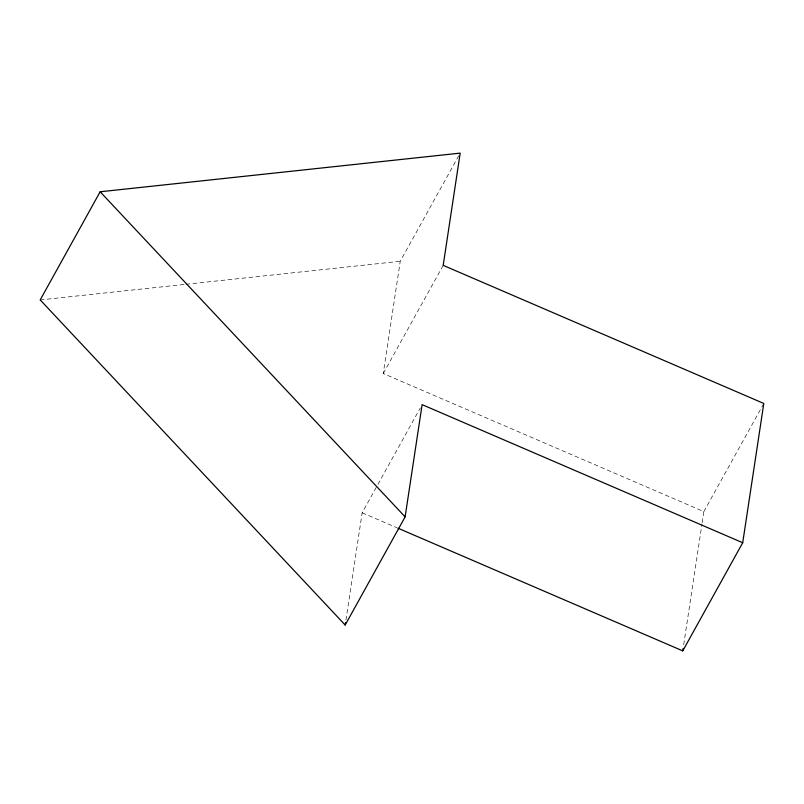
<?xml version="1.0" encoding="UTF-8"?>
<svg xmlns="http://www.w3.org/2000/svg" width="804" height="804" viewBox="0 0 804 804"><rect width="100%" height="100%" fill="white"/><g stroke="black" fill="none" stroke-linecap="round" stroke-linejoin="round"><path stroke-width="0.6" stroke-dasharray="4.02 3.01" d="M345.931 620.085L362.172 512.781L377.307 485.475M702.173 522.7L703.852 511.605L383.257 373.508L400.241 261.27L459.586 154.217M683.701 644.707L701.982 523.927M383.257 373.508L443.195 265.36M377.91 484.38L420.301 407.909M703.852 511.605L763.197 404.553M40.2 299.922L184.719 284.405M185.965 284.274L400.241 261.27M362.172 512.781L396.764 527.685"/><path stroke-width="1.21" d="M397.92 528.178L682.767 650.878L742.715 542.73L763.8 403.457L443.195 265.36L460.189 153.122L100.148 191.774L40.2 299.922L345.177 625.02L345.549 622.557M345.177 625.02L405.126 516.871L422.12 404.633L742.715 542.73M682.767 650.878L683.139 648.406M100.148 191.774L405.126 516.871"/></g></svg>
